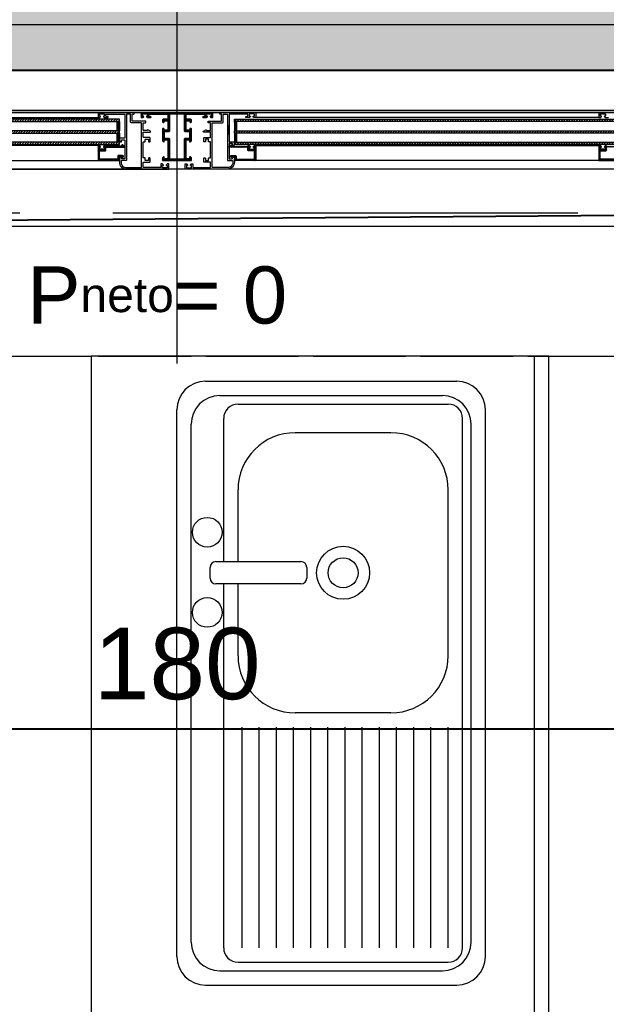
# Model space of a CAD drawing. Header units: centimetres. Extents: x 86156 to 91557, y -55119 to -48172.
# Drawn here: x 90076.2 to 90178.7, y -52220.7 to -52048.5 of the extents above; entities that cross this region are included whole.
import ezdxf

# ---------------------------------------------------------------- set-up
doc = ezdxf.new("R2010")
doc.units = ezdxf.units.CM
doc.header["$LTSCALE"] = 50
doc.header["$MEASUREMENT"] = 0
for name, pattern in [('AXES', [2, 1.25, -0.25, 0.25, -0.25]), ('CACHE', [0.375, 0.25, -0.125]), ('CACHE2', [4.7625, 3.175, -1.5875])]:
    doc.linetypes.add(name, pattern=pattern)
doc.layers.get('0').update_dxf_attribs({"color": 8})
for name, color, linetype in [('AXES', 10, 'AXES'), ('BORD', 5, 'Continuous'), ('COTE 50ème', 1, 'Continuous')]:
    doc.layers.add(name, color=color, linetype=linetype)
for name, color, linetype, lineweight in [('BETON CACHE', 4, 'CACHE', 5), ('BETON HACHURE', 253, 'Continuous', 13), ('ISOLATION', 252, 'Continuous', 0), ('MACONNERIE COUPE', 7, 'Continuous', 30), ('mobilimi', 8, 'Continuous', 9), ('WINDOWS', 21, 'Continuous', 5)]:
    doc.layers.add(name, color=color, linetype=linetype, lineweight=lineweight)
doc.layers.add('FMULT', color=150, linetype='Continuous', plot=False)
doc.styles.add('GENERATED_STYLE_1', font='arial.ttf')
doc.styles.add('RS_TXT_50', font='arial.ttf', dxfattribs={"height": 12.5})
doc.dimstyles.new('RS_50CM_LINEAIRE', dxfattribs={"dimscale": 5, "dimtxt": 12.5, "dimasz": 1.5, "dimexe": 1, "dimexo": 2.5, "dimgap": 1, "dimtad": 1, "dimdec": 1, "dimrnd": 0.5, "dimdsep": 46, "dimtxsty": 'RS_TXT_50', "dimblk1": 'ARCHTICK', "dimblk2": 'ARCHTICK', "dimsah": 1, "dimcen": 2.5, "dimdle": 1, "dimclrt": 4, "dimadec": 0, "dimazin": 2, "dimtfac": 1, "dimtdec": 1, "dimtix": 1, "dimtmove": 2, "dimatfit": 3, "dimfxl": 1, "dimtolj": 1, "dimtzin": 0, "dimarcsym": 0})
pattern_1 = [(135, (-46708.70849, -43852.52553), (-0.08838834765, -0.08838834765), [])]
pattern_2 = [(135, (-46708.9128, -43852.52553), (-0.2209708691, -0.2209708691), [])]

# ---------------------------------------------------------------- blocks, each defined once
blk = doc.blocks.new('A$Ccef6f35f')
at = {"layer": 'AXES', "lineweight": 5, "ltscale": 1.3}
blk.add_line((3195, -1220), (-1985, -1220), dxfattribs=at)
blk = doc.blocks.new('DRITARE POS 2')
at = {"layer": 'WINDOWS', "transparency": 33554559}
h = blk.add_hatch(dxfattribs=at)
h.set_pattern_fill('ANSI31', color=256, angle=450)
h.set_pattern_definition([(135, (-46708.71279, -43842.46996), (-0.08838834765, -0.08838834765), [])])
h.paths.add_polyline_path([(-1.74, -12.58), (-1.74, -12.64), (-2.09, -12.64, -0.414214), (-2.15, -12.58), (-2.15, -12.21, -0.247394), (-2.13, -12.16, 1.657435), (-2.37, -12.03), (-2.37, -12.77, 0.414214), (-2.28, -12.86), (-1.81, -12.86, -0.414214), (-1.72, -12.95), (-1.72, -16, -0.414214), (-1.81, -16.09), (-3.16, -16.09, -0.414214), (-3.22, -16.03), (-3.22, -15.03, 0.414214), (-3.31, -14.93), (-3.76, -14.93, -0.414214), (-3.82, -14.88), (-3.82, -11.74, 0.737396), (-3.99, -11.69), (-4.23, -12.04, 0.603122), (-4.15, -12.19), (-4.08, -12.19, -0.414214), (-4.02, -12.25), (-4.02, -14.93), (-4.06, -14.93, 0.414214), (-4.12, -14.99), (-4.12, -15.19, 0.250765), (-4.09, -15.24), (-3.92, -15.37, 0.599022), (-3.84, -15.33), (-3.84, -15.25, -0.414214), (-3.78, -15.19), (-3.52, -15.19, -0.414214), (-3.46, -15.25), (-3.46, -16, -0.414214), (-3.52, -16.05), (-3.78, -16.05, -0.414214), (-3.84, -16), (-3.84, -15.92, 0.599022), (-3.92, -15.88), (-4.09, -16.01, 0.250765), (-4.12, -16.05), (-4.12, -16.26, 0.414214), (-4.06, -16.31), (-1.55, -16.31, 0.414214), (-1.5, -16.26), (-1.5, -12.64), (-1.5, -12.58)])
at = {"layer": 'WINDOWS'}
h = blk.add_hatch(dxfattribs=at)
h.set_pattern_fill('ANSI31', color=140, scale=2.5, angle=450)
h.set_pattern_definition(pattern_2)
h.paths.add_polyline_path([(-8.71, -80.01), (-8.71, -12.58), (-8.31, -12.58), (-8.31, -80.01)])
h.paths.add_polyline_path([(-6.71, -80.01), (-6.71, -12.58), (-6.31, -12.58), (-6.31, -80.01)])
h.paths.add_polyline_path([(-4.71, -80.02), (-4.71, -12.58), (-4.31, -12.58), (-4.31, -80.02)])
at = {"layer": 'WINDOWS', "transparency": 33554559}
h = blk.add_hatch(dxfattribs=at)
h.set_pattern_fill('ANSI31', color=140, angle=450)
h.set_pattern_definition([(135, (-46708.90849, -43835.52553), (-0.08838834765, -0.08838834765), [])])
h.paths.add_polyline_path([(-6.71, -12.58), (-8.31, -12.58), (-8.31, -12.98), (-6.71, -12.98)])
h.paths.add_polyline_path([(-4.71, -12.58), (-6.31, -12.58), (-6.31, -12.98), (-4.71, -12.98)])
h.paths.add_polyline_path([(-6.71, -79.61), (-8.31, -79.61), (-8.31, -80.01), (-6.71, -80.01)])
h.paths.add_polyline_path([(-4.71, -79.61), (-6.31, -79.61), (-6.31, -80.01), (-4.71, -80.01)])
h = blk.add_hatch(dxfattribs=at)
h.set_pattern_fill('ANSI31', color=256, angle=450)
h.set_pattern_definition(pattern_1)
h.paths.add_polyline_path([(-1.49, -76.33, 0.414214), (-1.55, -76.27), (-4.06, -76.27, 0.414214), (-4.11, -76.33), (-4.11, -76.54, 0.250765), (-4.09, -76.58), (-3.92, -76.71, 0.599022), (-3.83, -76.67), (-3.83, -76.59, -0.414214), (-3.78, -76.54), (-3.51, -76.54, -0.414214), (-3.46, -76.59), (-3.46, -77.34, -0.414214), (-3.51, -77.39), (-3.78, -77.39, -0.414214), (-3.83, -77.34), (-3.83, -77.26, 0.599022), (-3.92, -77.22), (-4.09, -77.35, 0.250765), (-4.11, -77.39), (-4.11, -77.6, 0.414214), (-4.06, -77.66), (-4.02, -77.66), (-4.02, -80.34, -0.414214), (-4.07, -80.4), (-4.15, -80.4, 0.603122), (-4.23, -80.55), (-3.98, -80.9, 0.737396), (-3.81, -80.85), (-3.81, -77.71, -0.414214), (-3.76, -77.66), (-3.31, -77.66, 0.414214), (-3.22, -77.56), (-3.22, -76.55, -0.414214), (-3.16, -76.5), (-1.81, -76.5, -0.414214), (-1.72, -76.59), (-1.72, -79.63, -0.414214), (-1.81, -79.73), (-2.28, -79.73, 0.414214), (-2.37, -79.82), (-2.37, -80.56, 1.657435), (-2.12, -80.43, -0.247394), (-2.15, -80.38), (-2.15, -80.01, -0.414214), (-2.09, -79.95), (-1.74, -79.95), (-1.74, -80.01), (-1.49, -80.01), (-1.49, -79.95)])
at = {"layer": 'WINDOWS'}
h = blk.add_hatch(dxfattribs=at)
h.set_pattern_fill('ANSI31', color=256, angle=450)
h.set_pattern_definition(pattern_1)
h.paths.add_polyline_path([(-9.61, -85.22, -0.414214), (-9.56, -85.16), (-9.26, -85.16, -0.414214), (-9.2, -85.22), (-9.2, -85.44, 1), (-9, -85.44), (-9, -84.9, 0.250765), (-9.02, -84.86), (-9.19, -84.74, 0.599022), (-9.28, -84.79), (-9.28, -84.87, -0.414214), (-9.33, -84.92), (-9.59, -84.92, -0.414214), (-9.65, -84.87), (-9.65, -84.08, -0.414214), (-9.59, -84.03), (-9.33, -84.03, -0.414214), (-9.28, -84.08), (-9.28, -84.19, 0.599022), (-9.19, -84.24), (-9.02, -84.13, 0.250765), (-9, -84.08), (-9, -83.84, 0.414214), (-9.05, -83.78), (-9.84, -83.78, 0.414214), (-9.89, -83.84), (-9.89, -90.06), (-9.89, -96.27, 0.414214), (-9.84, -96.33), (-9.05, -96.33, 0.414214), (-9, -96.27), (-9, -96.03, 0.250765), (-9.02, -95.98), (-9.19, -95.87, 0.599022), (-9.28, -95.92), (-9.28, -96.03, -0.414214), (-9.33, -96.08), (-9.59, -96.08, -0.414214), (-9.65, -96.03), (-9.65, -95.24, -0.414214), (-9.59, -95.19), (-9.33, -95.19, -0.414214), (-9.28, -95.24), (-9.28, -95.32, 0.599022), (-9.19, -95.37), (-9.02, -95.25, 0.250765), (-9, -95.21), (-9, -94.68, 1), (-9.2, -94.68), (-9.2, -94.89, -0.414214), (-9.26, -94.95), (-9.56, -94.95, -0.414214), (-9.61, -94.89), (-9.61, -91.72, -0.414214), (-9.56, -91.66), (-8.83, -91.66, -0.414214), (-8.74, -91.75), (-8.74, -92.41, 0.414214), (-8.55, -92.59), (-8.29, -92.59, 0.198912), (-8.25, -92.58), (-8.19, -92.52, 0.198912), (-8.18, -92.48), (-8.18, -92.37, 0.414214), (-8.23, -92.31), (-8.4, -92.31, -0.414214), (-8.46, -92.26), (-8.46, -91.75, -0.414214), (-8.36, -91.66), (-6.91, -91.66, -0.414214), (-6.81, -91.75), (-6.81, -92.26, -0.414214), (-6.87, -92.31), (-7.04, -92.31, 0.414214), (-7.09, -92.37), (-7.09, -92.48, 0.198912), (-7.08, -92.52), (-7.02, -92.58, 0.198912), (-6.98, -92.59), (-4.97, -92.59, 0.198912), (-4.93, -92.58), (-4.78, -92.42, 0.198912), (-4.76, -92.38), (-4.76, -92.31, 0.414214), (-4.82, -92.26), (-5, -92.26, -0.340481), (-5.13, -92.16), (-5.13, -91.75, -0.414214), (-5.04, -91.66), (-1.87, -91.66, -0.414214), (-1.77, -91.75), (-1.77, -92.16, -0.414214), (-1.87, -92.26), (-2.09, -92.26, 0.414214), (-2.15, -92.31), (-2.15, -92.38, 0.198912), (-2.13, -92.42), (-1.98, -92.58, 0.198912), (-1.94, -92.59), (-1.55, -92.59, 0.414214), (-1.49, -92.54), (-1.49, -90.06), (-1.49, -87.57, 0.414214), (-1.55, -87.52), (-1.94, -87.52, 0.198912), (-1.98, -87.53), (-2.13, -87.69, 0.198912), (-2.15, -87.73), (-2.15, -87.8, 0.414214), (-2.09, -87.85), (-1.87, -87.85, -0.414214), (-1.77, -87.95), (-1.77, -88.36, -0.414214), (-1.87, -88.45), (-5.04, -88.45, -0.414214), (-5.13, -88.36), (-5.13, -87.95, -0.340481), (-5, -87.85), (-4.82, -87.85, 0.414214), (-4.76, -87.8), (-4.76, -87.73, 0.198912), (-4.78, -87.69), (-4.93, -87.53, 0.198912), (-4.97, -87.52), (-6.98, -87.52, 0.198912), (-7.02, -87.53), (-7.08, -87.59, 0.198912), (-7.09, -87.63), (-7.09, -87.74, 0.414214), (-7.04, -87.8), (-6.87, -87.8, -0.414214), (-6.81, -87.85), (-6.81, -88.36, -0.414214), (-6.91, -88.45), (-8.36, -88.45, -0.414214), (-8.46, -88.36), (-8.46, -87.85, -0.414214), (-8.4, -87.8), (-8.23, -87.8, 0.414214), (-8.18, -87.74), (-8.18, -87.63, 0.198912), (-8.19, -87.59), (-8.25, -87.53, 0.198912), (-8.29, -87.52), (-8.55, -87.52, 0.414214), (-8.74, -87.7), (-8.74, -88.36, -0.414214), (-8.83, -88.45), (-9.56, -88.45, -0.414214), (-9.61, -88.39)])
h.paths.add_polyline_path([(-9.56, -88.73), (-6.63, -88.73), (-6.53, -88.64), (-6.53, -87.89), (-6.44, -87.8), (-5.51, -87.8), (-5.41, -87.89), (-5.41, -88.64), (-5.32, -88.73), (-1.83, -88.73), (-1.77, -88.79), (-1.77, -90.06), (-1.77, -91.32), (-1.83, -91.38), (-5.32, -91.38), (-5.41, -91.47), (-5.41, -92.22), (-5.51, -92.31), (-6.44, -92.31), (-6.53, -92.22), (-6.53, -91.47), (-6.63, -91.38), (-9.56, -91.38), (-9.61, -91.32), (-9.61, -90.06), (-9.61, -88.79)], flags=16)
at = {"layer": 'WINDOWS', "transparency": 33554559}
h = blk.add_hatch(dxfattribs=at)
h.set_pattern_fill('ANSI31', color=256, angle=450)
h.set_pattern_definition(pattern_1)
h.paths.add_polyline_path([(-1.49, -100.16), (-1.49, -100.1), (-1.74, -100.1), (-1.74, -100.16), (-2.09, -100.16, -0.414214), (-2.15, -100.1), (-2.15, -99.73, -0.247394), (-2.12, -99.68, 1.657435), (-2.37, -99.55), (-2.37, -100.29, 0.414214), (-2.28, -100.38), (-1.81, -100.38, -0.414214), (-1.72, -100.48), (-1.72, -103.52, -0.414214), (-1.81, -103.61), (-3.16, -103.61, -0.414214), (-3.22, -103.56), (-3.22, -102.55, 0.414214), (-3.31, -102.46), (-3.76, -102.46, -0.414214), (-3.81, -102.4), (-3.81, -99.26, 0.737396), (-3.98, -99.21), (-4.23, -99.57, 0.603122), (-4.15, -99.71), (-4.07, -99.71, -0.414214), (-4.02, -99.77), (-4.02, -102.46), (-4.06, -102.46, 0.414214), (-4.11, -102.51), (-4.11, -102.72, 0.250765), (-4.09, -102.76), (-3.92, -102.89, 0.599022), (-3.83, -102.85), (-3.83, -102.77, -0.414214), (-3.78, -102.72), (-3.51, -102.72, -0.414214), (-3.46, -102.77), (-3.46, -103.52, -0.414214), (-3.51, -103.58), (-3.78, -103.58, -0.414214), (-3.83, -103.52), (-3.83, -103.44, 0.599022), (-3.92, -103.4), (-4.09, -103.53, 0.250765), (-4.11, -103.58), (-4.11, -103.78, 0.414214), (-4.06, -103.84), (-1.55, -103.84, 0.414214), (-1.49, -103.78)])
at = {"layer": 'WINDOWS'}
h = blk.add_hatch(dxfattribs=at)
h.set_pattern_fill('ANSI31', color=140, scale=2.5, angle=450)
h.set_pattern_definition(pattern_2)
h.paths.add_polyline_path([(-8.71, -100.09), (-8.71, -167.42), (-8.31, -167.42), (-8.31, -100.09)])
h.paths.add_polyline_path([(-6.71, -100.09), (-6.71, -167.42), (-6.31, -167.42), (-6.31, -100.09)])
h.paths.add_polyline_path([(-4.71, -100.09), (-4.71, -167.42), (-4.31, -167.42), (-4.31, -100.09)])
at = {"layer": 'WINDOWS', "transparency": 33554559}
h = blk.add_hatch(dxfattribs=at)
h.set_pattern_fill('ANSI31', color=140, angle=450)
h.set_pattern_definition([(135, (-46708.90849, -43869.52553), (-0.08838834765, -0.08838834765), [])])
h.paths.add_polyline_path([(-6.71, -167.42), (-8.31, -167.42), (-8.31, -167.02), (-6.71, -167.02)])
h.paths.add_polyline_path([(-4.71, -167.42), (-6.31, -167.42), (-6.31, -167.02), (-4.71, -167.02)])
h.paths.add_polyline_path([(-6.71, -100.49), (-8.31, -100.49), (-8.31, -100.09), (-6.71, -100.09)])
h.paths.add_polyline_path([(-4.71, -100.49), (-6.31, -100.49), (-6.31, -100.09), (-4.71, -100.09)])
at = {"layer": 'WINDOWS'}
for p, q in [((-0.01, -11.48), (0, -81.19)), ((-9.89, -16.28), (-9.89, -76.34)), ((-9, -16.26), (-9, -76.34)), ((-4.11, -76.33), (-4.12, -16.26)), ((-1.5, -16.26), (-1.49, -76.33)), ((-5.98, -80.95), (-7.66, -80.95)), ((-0.01, -168.52), (0, -98.92)), ((-9.89, -163.72), (-9.89, -103.78)), ((-9, -163.74), (-9, -103.78)), ((-4.11, -103.78), (-4.12, -163.74)), ((-1.5, -163.74), (-1.49, -103.78))]:
    blk.add_line(p, q, dxfattribs=at)
at = {"layer": 'WINDOWS', "color": 165}
blk.add_line((-61.99, -90.06), (34.01, -90.06), dxfattribs=at)
for points in [[(-9.9, 0), (-9.9, -180), (-33.9, -180), (-33.9, 0)], [(-10.3, -179.6), (-10.3, -0.4), (-9.9, 0), (-9.9, -180)], [(0, 0), (0, -180), (10, -180), (10, 0)]]:
    blk.add_lwpolyline(points, close=True, dxfattribs=at)
at = {"layer": 'WINDOWS'}
for points in [[(-9.9, -180), (-9.9, 0), (0, 0), (0, -180)], [(-1.77, -90.06), (-1.77, -88.79), (-1.83, -88.73), (-5.32, -88.73), (-5.41, -88.64), (-5.41, -87.89), (-5.51, -87.8), (-6.44, -87.8), (-6.53, -87.89), (-6.53, -88.64), (-6.63, -88.73), (-9.56, -88.73), (-9.61, -88.79), (-9.61, -90.06), (-9.61, -91.32), (-9.56, -91.38), (-6.63, -91.38), (-6.53, -91.47), (-6.53, -92.22), (-6.44, -92.31), (-5.51, -92.31), (-5.41, -92.22), (-5.41, -91.47), (-5.32, -91.38), (-1.83, -91.38), (-1.77, -91.32)]]:
    blk.add_lwpolyline(points, close=True, dxfattribs=at)
for points in [[(-9.9, -10.08), (-9.9, -16.26, 0.414214), (-9.84, -16.31), (-9.06, -16.31, 0.414214), (-9, -16.26), (-9, -16.05, 0.250765), (-9.03, -16.01), (-9.19, -15.88, 0.599022), (-9.28, -15.92), (-9.28, -16.02, -0.414214), (-9.34, -16.07), (-9.6, -16.07, -0.414214), (-9.65, -16.02), (-9.65, -15.23, -0.414214), (-9.6, -15.18), (-9.34, -15.18, -0.414214), (-9.28, -15.23), (-9.28, -15.33, 0.599022), (-9.19, -15.37), (-9.03, -15.24, 0.250765), (-9, -15.19), (-9, -14.62, 0.414214)], [(-1.72, -12.95), (-1.72, -16, -0.414214), (-1.81, -16.09), (-3.16, -16.09, -0.414214), (-3.22, -16.03), (-3.22, -15.03, 0.414214)], [(-4.12, -14.99), (-4.12, -15.19, 0.250765), (-4.09, -15.24), (-3.92, -15.37, 0.599022), (-3.84, -15.33), (-3.84, -15.25, -0.414214), (-3.78, -15.19), (-3.52, -15.19, -0.414214), (-3.46, -15.25), (-3.46, -16, -0.414214), (-3.52, -16.05), (-3.78, -16.05, -0.414214), (-3.84, -16), (-3.84, -15.92, 0.599022), (-3.92, -15.88), (-4.09, -16.01, 0.250765), (-4.12, -16.05), (-4.12, -16.26, 0.414214), (-4.06, -16.31), (-1.55, -16.31, 0.414214), (-1.5, -16.26), (-1.5, -12.64)]]:
    blk.add_lwpolyline(points, format="xyb", dxfattribs=at)
at = {"layer": 'WINDOWS', "color": 140}
for points in [[(-8.71, -80.01), (-8.71, -12.58), (-8.31, -12.58), (-8.31, -80.01)], [(-6.71, -80.01), (-6.71, -12.58), (-6.31, -12.58), (-6.31, -80.01)], [(-4.71, -80.02), (-4.71, -12.58), (-4.31, -12.58), (-4.31, -80.02)], [(-6.71, -79.61), (-8.31, -79.61), (-8.31, -80.01), (-6.71, -80.01)], [(-4.71, -79.61), (-6.31, -79.61), (-6.31, -80.01), (-4.71, -80.01)], [(-8.71, -100.09), (-8.71, -167.42), (-8.31, -167.42), (-8.31, -100.09)], [(-6.71, -100.49), (-8.31, -100.49), (-8.31, -100.09), (-6.71, -100.09)], [(-6.71, -100.09), (-6.71, -167.42), (-6.31, -167.42), (-6.31, -100.09)], [(-4.71, -100.49), (-6.31, -100.49), (-6.31, -100.09), (-4.71, -100.09)], [(-4.71, -100.09), (-4.71, -167.42), (-4.31, -167.42), (-4.31, -100.09)]]:
    blk.add_lwpolyline(points, close=True, dxfattribs=at)
at = {"layer": 'WINDOWS'}
for points in [[(0, -88.58, -0.414214), (-0.06, -88.64), (-0.84, -88.64, -0.414214), (-0.9, -88.58), (-0.9, -88.38, -0.250765), (-0.87, -88.33), (-0.7, -88.2, -0.599022), (-0.62, -88.24), (-0.62, -88.34, 0.414214), (-0.56, -88.39), (-0.3, -88.39, 0.414214), (-0.24, -88.34), (-0.24, -87.55, 0.414214), (-0.3, -87.5), (-0.56, -87.5, 0.414214), (-0.62, -87.55), (-0.62, -87.65, -0.599022), (-0.7, -87.69), (-0.87, -87.56, -0.250765), (-0.9, -87.52), (-0.9, -87.31, -0.414214), (-0.84, -87.26), (-0.34, -87.26, 0.414214), (-0.28, -87.2), (-0.28, -84.25, 0.414214), (-0.37, -84.16), (-1.12, -84.16, 0.414214), (-1.21, -84.25), (-1.21, -85.28, -0.414214), (-1.31, -85.37), (-1.87, -85.37, -0.414214), (-1.96, -85.28), (-1.96, -85.15, -0.414214), (-1.9, -85.09), (-1.55, -85.09, 0.414214), (-1.49, -85.03), (-1.49, -84.59, 0.414214), (-1.55, -84.53), (-1.9, -84.53, -0.414214), (-1.96, -84.47), (-1.96, -84.21, 0.414214), (-2.02, -84.16), (-4.7, -84.16, 0.414214), (-4.76, -84.21), (-4.76, -84.47, -0.414214), (-4.82, -84.53), (-5.17, -84.53, 0.414214), (-5.23, -84.59), (-5.23, -85.03, 0.414214), (-5.17, -85.09), (-4.82, -85.09, -0.414214), (-4.76, -85.15), (-4.76, -85.28, -0.414214), (-4.85, -85.37), (-5.41, -85.37, -0.414214), (-5.51, -85.28), (-5.51, -84.25, 0.414214), (-5.6, -84.16), (-6.38, -84.16, 0.414214), (-6.48, -84.25), (-6.48, -85.37, -0.809546), (-6.66, -85.41), (-6.85, -84.98, -0.543142), (-6.79, -84.9, 0.414214), (-6.74, -84.85), (-6.74, -84.25, 0.414214), (-6.83, -84.16), (-8.06, -84.16, 0.414214), (-8.12, -84.21), (-8.12, -84.57, -0.414214), (-8.18, -84.62), (-8.34, -84.62, -0.414214), (-8.4, -84.57), (-8.4, -82.35, 0.414214), (-8.49, -82.25), (-9.56, -82.25, 0.414214), (-9.61, -82.31), (-9.61, -82.51, -0.414214), (-9.67, -82.57), (-9.84, -82.57, -0.414214), (-9.89, -82.51), (-9.89, -76.34, -0.414214), (-9.84, -76.28), (-9.05, -76.28, -0.414214), (-9, -76.34), (-9, -76.54, -0.250765), (-9.02, -76.59), (-9.19, -76.72, -0.599022), (-9.28, -76.67), (-9.28, -76.58, 0.414214), (-9.33, -76.52), (-9.59, -76.52, 0.414214), (-9.65, -76.58), (-9.65, -77.36, 0.414214), (-9.59, -77.42), (-9.33, -77.42, 0.414214), (-9.28, -77.36), (-9.28, -77.27, -0.599022), (-9.19, -77.22), (-9.02, -77.35, -0.250765), (-9, -77.4), (-9, -77.98, -0.414214), (-9.05, -78.03), (-9.15, -78.03, -0.414214), (-9.2, -77.98), (-9.2, -77.72, 0.414214), (-9.26, -77.66), (-9.56, -77.66, 0.414214), (-9.61, -77.72), (-9.61, -80.89, 0.414214), (-9.56, -80.95), (-4.82, -80.95, 0.414214), (-4.76, -80.89), (-4.76, -80.07, -0.414214), (-4.71, -80.01), (-4.32, -80.01, -0.198912), (-4.28, -80.03), (-4.13, -80.18, -0.198912), (-4.11, -80.22), (-4.11, -80.29, -0.414214), (-4.17, -80.35), (-4.39, -80.35, 0.414214), (-4.48, -80.44), (-4.48, -80.85, 0.414214), (-4.39, -80.95), (-1.87, -80.95, 0.414214), (-1.77, -80.85), (-1.77, -80.44, 0.414214), (-1.87, -80.35), (-2.09, -80.35, -0.414214), (-2.15, -80.29), (-2.15, -80.22, -0.198912), (-2.13, -80.18), (-1.98, -80.03, -0.198912), (-1.94, -80.01), (-1.21, -80.01, -0.414214), (0, -81.23)], [(-1.74, -79.95), (-2.09, -79.95, 0.414214), (-2.15, -80.01), (-2.15, -80.38, 0.247394), (-2.12, -80.43, -1.657435), (-2.37, -80.56), (-2.37, -79.82, -0.414214), (-2.28, -79.73), (-1.81, -79.73, 0.414214), (-1.72, -79.63), (-1.72, -76.59, 0.414214), (-1.81, -76.5), (-3.16, -76.5, 0.414214), (-3.22, -76.55), (-3.22, -77.56, -0.414214), (-3.31, -77.66), (-3.76, -77.66, 0.414214), (-3.81, -77.71), (-3.81, -80.85, -0.737396), (-3.98, -80.9), (-4.23, -80.55, -0.603122), (-4.15, -80.4), (-4.07, -80.4, 0.414214), (-4.02, -80.34), (-4.02, -77.66), (-4.06, -77.66, -0.414214), (-4.11, -77.6), (-4.11, -77.39, -0.250765), (-4.09, -77.35), (-3.92, -77.22, -0.599022), (-3.83, -77.26), (-3.83, -77.34, 0.414214), (-3.78, -77.39), (-3.51, -77.39, 0.414214), (-3.46, -77.34), (-3.46, -76.59, 0.414214), (-3.51, -76.54), (-3.78, -76.54, 0.414214), (-3.83, -76.59), (-3.83, -76.67, -0.599022), (-3.92, -76.71), (-4.09, -76.58, -0.250765), (-4.11, -76.54), (-4.11, -76.33, -0.414214), (-4.06, -76.27), (-1.55, -76.27, -0.414214), (-1.49, -76.33), (-1.49, -79.95), (-1.49, -80.01), (-1.74, -80.01)], [(-1.49, -80.39, -0.414214), (-1.4, -80.29), (-1.18, -80.29), (-1.18, -80.29, -0.414214), (-0.28, -81.23), (-0.28, -83.82, -0.414214), (-0.34, -83.88), (-8.06, -83.88, -0.414214), (-8.12, -83.82), (-8.12, -82.07, 0.414214), (-8.21, -81.97), (-9.52, -81.97, -0.414214), (-9.61, -81.88), (-9.61, -81.32, -0.414214), (-9.52, -81.23), (-1.59, -81.23, 0.414214), (-1.49, -81.13)], [(-1.49, -90.06), (-1.49, -87.57, 0.414214), (-1.55, -87.52), (-1.94, -87.52, 0.198912), (-1.98, -87.53), (-2.13, -87.69, 0.198912), (-2.15, -87.73), (-2.15, -87.8, 0.414214), (-2.09, -87.85), (-1.87, -87.85, -0.414214), (-1.77, -87.95), (-1.77, -88.36, -0.414214), (-1.87, -88.45), (-5.04, -88.45, -0.414214), (-5.13, -88.36), (-5.13, -87.95, -0.340481), (-5, -87.85), (-4.82, -87.85, 0.414214), (-4.76, -87.8), (-4.76, -87.73, 0.198912), (-4.78, -87.69), (-4.93, -87.53, 0.198912), (-4.97, -87.52), (-6.98, -87.52, 0.198912), (-7.02, -87.53), (-7.08, -87.59, 0.198912), (-7.09, -87.63), (-7.09, -87.74, 0.414214), (-7.04, -87.8), (-6.87, -87.8, -0.414214), (-6.81, -87.85), (-6.81, -88.36, -0.414214), (-6.91, -88.45), (-8.36, -88.45, -0.414214), (-8.46, -88.36), (-8.46, -87.85, -0.414214), (-8.4, -87.8), (-8.23, -87.8, 0.414214), (-8.18, -87.74), (-8.18, -87.63, 0.198912), (-8.19, -87.59), (-8.25, -87.53, 0.198912), (-8.29, -87.52), (-8.55, -87.52, 0.414214), (-8.74, -87.7), (-8.74, -88.36, -0.414214), (-8.83, -88.45), (-9.56, -88.45, -0.414214), (-9.61, -88.39), (-9.61, -85.22, -0.414214), (-9.56, -85.16), (-9.26, -85.16, -0.414214), (-9.2, -85.22), (-9.2, -85.44, 1), (-9, -85.44), (-9, -84.9, 0.250765), (-9.02, -84.86), (-9.19, -84.74, 0.599022), (-9.28, -84.79), (-9.28, -84.87, -0.414214), (-9.33, -84.92), (-9.59, -84.92, -0.414214), (-9.65, -84.87), (-9.65, -84.08, -0.414214), (-9.59, -84.03), (-9.33, -84.03, -0.414214), (-9.28, -84.08), (-9.28, -84.19, 0.599022), (-9.19, -84.24), (-9.02, -84.13, 0.250765), (-9, -84.08), (-9, -83.84, 0.414214), (-9.05, -83.78), (-9.84, -83.78, 0.414214), (-9.89, -83.84), (-9.89, -90.06), (-9.89, -96.27, 0.414214), (-9.84, -96.33), (-9.05, -96.33, 0.414214), (-9, -96.27), (-9, -96.03, 0.250765), (-9.02, -95.98), (-9.19, -95.87, 0.599022), (-9.28, -95.92), (-9.28, -96.03, -0.414214), (-9.33, -96.08), (-9.59, -96.08, -0.414214), (-9.65, -96.03), (-9.65, -95.24, -0.414214), (-9.59, -95.19), (-9.33, -95.19, -0.414214), (-9.28, -95.24), (-9.28, -95.32, 0.599022), (-9.19, -95.37), (-9.02, -95.25, 0.250765), (-9, -95.21), (-9, -94.68, 1), (-9.2, -94.68), (-9.2, -94.89, -0.414214), (-9.26, -94.95), (-9.56, -94.95, -0.414214), (-9.61, -94.89), (-9.61, -91.72, -0.414214), (-9.56, -91.66), (-8.83, -91.66, -0.414214), (-8.74, -91.75), (-8.74, -92.41, 0.414214), (-8.55, -92.59), (-8.29, -92.59, 0.198912), (-8.25, -92.58), (-8.19, -92.52, 0.198912), (-8.18, -92.48), (-8.18, -92.37, 0.414214), (-8.23, -92.31), (-8.4, -92.31, -0.414214), (-8.46, -92.26), (-8.46, -91.75, -0.414214), (-8.36, -91.66), (-6.91, -91.66, -0.414214), (-6.81, -91.75), (-6.81, -92.26, -0.414214), (-6.87, -92.31), (-7.04, -92.31, 0.414214), (-7.09, -92.37), (-7.09, -92.48, 0.198912), (-7.08, -92.52), (-7.02, -92.58, 0.198912), (-6.98, -92.59), (-4.97, -92.59, 0.198912), (-4.93, -92.58), (-4.78, -92.42, 0.198912), (-4.76, -92.38), (-4.76, -92.31, 0.414214), (-4.82, -92.26), (-5, -92.26, -0.340481), (-5.13, -92.16), (-5.13, -91.75, -0.414214), (-5.04, -91.66), (-1.87, -91.66, -0.414214), (-1.77, -91.75), (-1.77, -92.16, -0.414214), (-1.87, -92.26), (-2.09, -92.26, 0.414214), (-2.15, -92.31), (-2.15, -92.38, 0.198912), (-2.13, -92.42), (-1.98, -92.58, 0.198912), (-1.94, -92.59), (-1.55, -92.59, 0.414214), (-1.49, -92.54)], [(0, -91.53, 0.414214), (-0.06, -91.47), (-0.84, -91.47, 0.414214), (-0.9, -91.53), (-0.9, -91.74, 0.250765), (-0.87, -91.78), (-0.7, -91.91, 0.599022), (-0.62, -91.87), (-0.62, -91.77, -0.414214), (-0.56, -91.72), (-0.3, -91.72, -0.414214), (-0.24, -91.77), (-0.24, -92.56, -0.414214), (-0.3, -92.61), (-0.56, -92.61, -0.414214), (-0.62, -92.56), (-0.62, -92.46, 0.599022), (-0.7, -92.42), (-0.87, -92.55, 0.250765), (-0.9, -92.59), (-0.9, -92.8, 0.414214), (-0.84, -92.86), (-0.34, -92.86, -0.414214), (-0.28, -92.91), (-0.28, -95.86, -0.414214), (-0.37, -95.95), (-1.12, -95.95, -0.414214), (-1.21, -95.86), (-1.21, -94.83, 0.414214), (-1.31, -94.74), (-1.87, -94.74, 0.414214), (-1.96, -94.83), (-1.96, -94.96, 0.414214), (-1.9, -95.02), (-1.55, -95.02, -0.414214), (-1.49, -95.08), (-1.49, -95.52, -0.414214), (-1.55, -95.58), (-1.9, -95.58, 0.414214), (-1.96, -95.64), (-1.96, -95.9, -0.414214), (-2.02, -95.95), (-4.7, -95.95, -0.414214), (-4.76, -95.9), (-4.76, -95.64, 0.414214), (-4.82, -95.58), (-5.17, -95.58, -0.414214), (-5.23, -95.52), (-5.23, -95.08, -0.414214), (-5.17, -95.02), (-4.82, -95.02, 0.414214), (-4.76, -94.96), (-4.76, -94.83, 0.414214), (-4.85, -94.74), (-5.41, -94.74, 0.414214), (-5.51, -94.83), (-5.51, -95.86, -0.414214), (-5.6, -95.95), (-6.38, -95.95, -0.414214), (-6.48, -95.86), (-6.48, -94.74, 0.809546), (-6.66, -94.7), (-6.85, -95.13, 0.543142), (-6.79, -95.21, -0.414214), (-6.74, -95.26), (-6.74, -95.86, -0.414214), (-6.83, -95.95), (-8.06, -95.95, -0.414214), (-8.12, -95.9), (-8.12, -95.54, 0.414214), (-8.18, -95.49), (-8.34, -95.49, 0.414214), (-8.4, -95.54), (-8.4, -97.76, -0.414214), (-8.49, -97.86), (-9.56, -97.86, -0.414214), (-9.61, -97.8), (-9.61, -97.6, 0.414214), (-9.67, -97.54), (-9.84, -97.54, 0.414214), (-9.89, -97.6), (-9.89, -103.78, 0.414214), (-9.84, -103.83), (-9.05, -103.83, 0.414214), (-9, -103.78), (-9, -103.57, 0.250765), (-9.02, -103.52), (-9.19, -103.39, 0.599022), (-9.28, -103.44), (-9.28, -103.53, -0.414214), (-9.33, -103.59), (-9.59, -103.59, -0.414214), (-9.65, -103.53), (-9.65, -102.75, -0.414214), (-9.59, -102.69), (-9.33, -102.69, -0.414214), (-9.28, -102.75), (-9.28, -102.84, 0.599022), (-9.19, -102.89), (-9.02, -102.76, 0.250765), (-9, -102.71), (-9, -102.13, 0.414214), (-9.05, -102.08), (-9.15, -102.08, 0.414214), (-9.2, -102.13), (-9.2, -102.39, -0.414214), (-9.26, -102.45), (-9.56, -102.45, -0.414214), (-9.61, -102.39), (-9.61, -99.22, -0.414214), (-9.56, -99.16), (-5.47, -99.16, -0.414214), (-5.41, -99.22), (-5.41, -100.04, 0.414214), (-5.36, -100.1), (-4.97, -100.1, 0.198912), (-4.93, -100.08), (-4.78, -99.93, 0.198912), (-4.76, -99.89), (-4.76, -99.82, 0.414214), (-4.82, -99.76), (-5.04, -99.76, -0.414214), (-5.13, -99.67), (-5.13, -99.26, -0.414214), (-5.04, -99.16), (-1.87, -99.16, -0.414214), (-1.77, -99.26), (-1.77, -99.67, -0.414214), (-1.87, -99.76), (-2.09, -99.76, 0.414214), (-2.15, -99.82), (-2.15, -99.89, 0.198912), (-2.13, -99.93), (-1.98, -100.08, 0.198912), (-1.94, -100.1), (-1.21, -100.1, 0.414214), (0, -98.88)], [(-1.49, -99.72, 0.414214), (-1.4, -99.82), (-1.18, -99.82), (-1.18, -99.82, 0.414214), (-0.28, -98.88), (-0.28, -96.29, 0.414214), (-0.34, -96.23), (-8.06, -96.23, 0.414214), (-8.12, -96.29), (-8.12, -98.04, -0.414214), (-8.21, -98.14), (-9.52, -98.14, 0.414214), (-9.61, -98.23), (-9.61, -98.79, 0.414214), (-9.52, -98.88), (-1.59, -98.88, -0.414214), (-1.49, -98.98)], [(-1.74, -100.16), (-2.09, -100.16, -0.414214), (-2.15, -100.1), (-2.15, -99.73, -0.247394), (-2.12, -99.68, 1.657435), (-2.37, -99.55), (-2.37, -100.29, 0.414214), (-2.28, -100.38), (-1.81, -100.38, -0.414214), (-1.72, -100.48), (-1.72, -103.52, -0.414214), (-1.81, -103.61), (-3.16, -103.61, -0.414214), (-3.22, -103.56), (-3.22, -102.55, 0.414214), (-3.31, -102.46), (-3.76, -102.46, -0.414214), (-3.81, -102.4), (-3.81, -99.26, 0.737396), (-3.98, -99.21), (-4.23, -99.57, 0.603122), (-4.15, -99.71), (-4.07, -99.71, -0.414214), (-4.02, -99.77), (-4.02, -102.46), (-4.06, -102.46, 0.414214), (-4.11, -102.51), (-4.11, -102.72, 0.250765), (-4.09, -102.76), (-3.92, -102.89, 0.599022), (-3.83, -102.85), (-3.83, -102.77, -0.414214), (-3.78, -102.72), (-3.51, -102.72, -0.414214), (-3.46, -102.77), (-3.46, -103.52, -0.414214), (-3.51, -103.58), (-3.78, -103.58, -0.414214), (-3.83, -103.52), (-3.83, -103.44, 0.599022), (-3.92, -103.4), (-4.09, -103.53, 0.250765), (-4.11, -103.58), (-4.11, -103.78, 0.414214), (-4.06, -103.84), (-1.55, -103.84, 0.414214), (-1.49, -103.78), (-1.49, -100.16), (-1.49, -100.1), (-1.74, -100.1)]]:
    blk.add_lwpolyline(points, format="xyb", close=True, dxfattribs=at)
at = {"layer": 'WINDOWS', "color": 165, "insert": (27.15, -116.22), "char_height": 10, "attachment_point": 7, "rotation": 90, "style": 'GENERATED_STYLE_1'}
blk.add_mtext('\\A1;\\pt0;P{\\H0.6x;neto}= 0', dxfattribs=at)
blk = doc.blocks.new('_ArchTick')
at = {"color": 0, "linetype": 'ByBlock', "const_width": 0.15}
blk.add_lwpolyline([(-0.5, -0.5), (0.5, 0.5)], dxfattribs=at)
blk = doc.blocks.new('*D1677')
at = {"layer": 'COTE 50ème', "color": 0, "lineweight": -2, "ltscale": 0.5, "transparency": 16777216}
for p, q in [((90193.76, -52094.86), (90193.76, -52177.59)), ((90013.76, -52097.16), (90013.76, -52177.59)), ((90198.76, -52172.59), (90008.76, -52172.59))]:
    blk.add_line(p, q, dxfattribs=at)
at = {"layer": 'Defpoints', "color": 0, "ltscale": 0.5, "transparency": 16777216}
for p in [(90193.76, -52082.36), (90013.76, -52084.66), (90013.76, -52172.59)]:
    blk.add_point(p, dxfattribs=at)
at = {"layer": 'COTE 50ème', "color": 0, "lineweight": -2, "ltscale": 0.5, "transparency": 16777216, "xscale": 7.5, "yscale": 7.5, "zscale": 7.5, "rotation": 180}
blk.add_blockref('_ArchTick', (90013.76, -52172.59), dxfattribs=at)
at = {"layer": 'COTE 50ème', "color": 0, "lineweight": -2, "ltscale": 0.5, "transparency": 16777216, "xscale": 7.5, "yscale": 7.5, "zscale": 7.5}
blk.add_blockref('_ArchTick', (90193.76, -52172.59), dxfattribs=at)
at = {"layer": 'COTE 50ème', "color": 4, "ltscale": 0.5, "transparency": 16777216, "insert": (90103.76, -52161.21), "char_height": 12.5, "attachment_point": 5, "style": 'RS_TXT_50'}
blk.add_mtext('\\A1;180', dxfattribs=at)

msp = doc.modelspace()

# ---------------------------------------------------------------- hatches: boundary and pattern name
at = {"layer": 'BETON HACHURE', "ltscale": 0.5, "transparency": 33554559}
h = msp.add_hatch(color=256, dxfattribs=at)
h.dxf.hatch_style = 1
h.paths.add_polyline_path([(89857.95, -49968.55), (89601.54, -49712.14), (89017.58, -49863.16), (88999.75, -49863.16), (88314.75, -49713.17), (88293.27, -49713.16), (87031.8, -49846.89), (86857.57, -50021.45), (86757.23, -51272.48), (86839.4, -52045.38), (86669.47, -52571.17), (86746.67, -53900.72), (86983.5, -54130.12), (88279.55, -54131.55), (88279.55, -54261.56), (89504.55, -54261.56), (89504.55, -54401.56), (90492.95, -54401.56), (90492.95, -51921.06), (89857.95, -51772.6)])
h.paths.add_polyline_path([(89837.95, -51788.46), (90472.95, -51936.92), (90472.95, -54381.56), (89524.55, -54381.56), (89524.55, -54241.56), (88299.55, -54241.56), (88299.55, -54111.57), (86991.6, -54110.13), (86766.18, -53891.78), (86689.65, -52573.76), (86859.73, -52047.49), (86777.31, -51272.22), (86876.91, -50030.38), (87040.95, -49866.03), (88294.32, -49733.16), (88312.58, -49733.17), (88997.58, -49883.16), (89020.13, -49883.16), (89595.48, -49734.36), (89837.95, -49976.84)], flags=16)
at = {"layer": 'ISOLATION', "transparency": 33554687}
h = msp.add_hatch(dxfattribs=at)
h.set_pattern_fill('INSUL', color=256, scale=10, angle=45)
h.set_pattern_definition([(45, (-1034.999, 6600.286), (-2.65165043, 2.65165043), []), (45, (-1035.8827, 6601.17), (-2.65165043, 2.65165043), [1.25, -1.25]), (45, (-1036.7666, 6602.0538), (-2.65165043, 2.65165043), [1.25, -1.25])])
h.paths.add_polyline_path([(90391.75, -52049.36), (90391.75, -52115.36), (90266.76, -52115.36), (90266.76, -52154.25), (90258.76, -52154.25), (90258.76, -52107.36), (90383.76, -52107.36), (90383.76, -52057.36), (89398.76, -52057.36), (89398.76, -52049.36)])
at = {"layer": 'mobilimi', "lineweight": 5, "ltscale": 2, "true_color": 0x58ba48, "transparency": 33554559}
h = msp.add_hatch(color=85, dxfattribs=at)
h.dxf.hatch_style = 1
h.paths.add_polyline_path([(90383.75, -52057.37), (90383.75, -52122.59), (90480.95, -52122.59), (90480.95, -51930.58), (89850.75, -51783.24), (89850.75, -52057.37)])
at = {"layer": 'WINDOWS'}
h = msp.add_hatch(color=140, dxfattribs=at)
h.dxf.hatch_style = 1
h.paths.add_polyline_path([(89018.83, -49872.96), (88998.69, -49872.96), (88313.69, -49722.97), (88293.78, -49722.96), (87036.29, -49856.27), (86867.05, -50025.82), (86767.07, -51272.35), (86849.36, -52046.42), (86679.36, -52572.44), (86756.23, -53896.34), (86987.47, -54120.32), (88289.35, -54121.76), (88289.35, -54251.76), (89514.35, -54251.76), (89514.35, -54391.76), (90483.15, -54391.76), (90483.15, -51928.83), (89848.15, -51780.37), (89848.15, -49972.61), (89598.57, -49723.03)])
h.paths.add_polyline_path([(89597.96, -49725.25), (89846.15, -49973.44), (89846.15, -51781.96), (90481.15, -51930.42), (90481.15, -54389.76), (89516.35, -54389.76), (89516.35, -54249.76), (88291.35, -54249.76), (88291.35, -54119.77), (86988.28, -54118.32), (86758.18, -53895.45), (86681.38, -52572.7), (86851.4, -52046.63), (86769.08, -51272.33), (86868.98, -50026.72), (87037.2, -49858.18), (88293.89, -49724.96), (88313.47, -49724.97), (88998.47, -49874.96), (89019.08, -49874.96)], flags=16)

# ---------------------------------------------------------------- linework, layer by layer
at = {"layer": 'BETON CACHE'}
msp.add_lwpolyline([(86849.95, -52107.37), (90483.75, -52107.37), (90483.75, -52057.37), (86849.95, -52057.37)], close=True, dxfattribs=at)
at = {"layer": 'BETON CACHE', "lineweight": 5, "ltscale": 0.5}
for points in [[(90383.76, -54122.36), (88183.76, -54122.36), (88183.76, -52057.36), (90383.76, -52057.36)], [(90333.76, -54072.36), (88233.76, -54072.36), (88233.76, -52107.36), (90333.76, -52107.36)]]:
    msp.add_lwpolyline(points, close=True, dxfattribs=at)
at = {"layer": 'BORD', "color": 2, "linetype": 'CACHE2', "lineweight": 5, "ltscale": 0.5}
msp.add_lwpolyline([(90383.76, -53782.37), (90383.76, -52462.37), (90483.76, -52462.37), (90483.76, -52122.37), (90383.76, -52122.37), (90383.76, -52057.37), (88183.76, -52057.37), (88183.76, -52088.99), (87758.76, -52088.99), (87758.76, -53342.47)], dxfattribs=at)
at = {"layer": 'FMULT', "ltscale": 0.5}
for points in [[(90383.75, -52057.37), (90383.75, -52122.59), (90480.95, -52122.59), (90480.95, -51930.58), (89850.75, -51783.24), (89850.75, -52057.37)], [(89773.76, -53112.36), (90233.81, -53112.36), (90233.81, -52797.37), (90358.76, -52797.37), (90358.76, -52502.36), (90233.76, -52502.36), (90233.76, -52082.36), (89943.76, -52084.66), (89943.76, -52312.36), (89773.76, -52312.36)]]:
    msp.add_lwpolyline(points, close=True, dxfattribs=at)
at = {"layer": 'ISOLATION', "lineweight": 5, "ltscale": 0.5}
msp.add_lwpolyline([(90391.75, -52049.36), (90391.75, -52115.36), (90266.76, -52115.36), (90266.76, -52154.25), (90258.76, -52154.25), (90258.76, -52107.36), (90383.76, -52107.36), (90383.76, -52057.36), (89398.76, -52057.36), (89398.76, -52049.36)], close=True, dxfattribs=at)
at = {"layer": 'ISOLATION'}
for points in [[(90008.7, -52327.36), (90008.7, -52107.36), (90088.7, -52107.36), (90088.7, -52327.36)], [(90168.7, -52327.36), (90168.7, -52107.36), (90088.7, -52107.36), (90088.7, -52327.36)]]:
    msp.add_lwpolyline(points, close=True, dxfattribs=at)
at = {"layer": 'mobilimi'}
for p, q in [((90166.2, -52327.36), (90166.2, -52107.36)), ((90168.7, -52327.36), (90168.7, -52107.36)), ((90108.7, -52111.76), (90152.6, -52111.76)), ((90111.2, -52114.26), (90150.1, -52114.26)), ((90114.38, -52115.76), (90151.1, -52115.76)), ((90103.7, -52212.36), (90103.7, -52116.76)), ((90111.88, -52143.31), (90111.88, -52118.26)), ((90153.6, -52210.86), (90153.6, -52118.26)), ((90157.6, -52212.36), (90157.6, -52116.76)), ((90106.2, -52209.86), (90106.2, -52119.26)), ((90155.1, -52209.86), (90155.1, -52119.26)), ((90141.1, -52120.76), (90124.38, -52120.76)), ((90114.38, -52143.31), (90114.38, -52130.76)), ((90151.1, -52159.76), (90151.1, -52130.76)), ((90110.5, -52143.31), (90125.38, -52143.31)), ((90109.5, -52146.21), (90109.5, -52144.31)), ((90126.38, -52144.31), (90126.38, -52146.21)), ((90125.38, -52147.21), (90110.5, -52147.21)), ((90111.88, -52210.86), (90111.88, -52147.21)), ((90114.38, -52159.76), (90114.38, -52147.21)), ((90141.1, -52169.76), (90124.38, -52169.76)), ((90115.1, -52210.86), (90115.1, -52172.26)), ((90118.1, -52210.86), (90118.1, -52172.26)), ((90121.1, -52210.86), (90121.1, -52172.26)), ((90124.1, -52210.86), (90124.1, -52172.26)), ((90127.1, -52210.86), (90127.1, -52172.26)), ((90130.1, -52210.86), (90130.1, -52172.26)), ((90133.1, -52210.86), (90133.1, -52172.26)), ((90136.1, -52210.86), (90136.1, -52172.26)), ((90139.1, -52210.86), (90139.1, -52172.26)), ((90142.1, -52210.86), (90142.1, -52172.26)), ((90145.1, -52210.86), (90145.1, -52172.26)), ((90148.1, -52210.86), (90148.1, -52172.26)), ((90151.1, -52210.86), (90151.1, -52172.26)), ((90114.38, -52213.36), (90151.1, -52213.36)), ((90111.2, -52214.86), (90150.1, -52214.86)), ((90108.7, -52217.36), (90152.6, -52217.36))]:
    msp.add_line(p, q, dxfattribs=at)
for centre, radius in [((90109.01, -52138.17), 2.6), ((90132.74, -52145.26), 4.63), ((90132.74, -52145.26), 2.63), ((90109.01, -52152.18), 2.6)]:
    msp.add_circle(centre, radius, dxfattribs=at)
for centre, radius, start, end in [((90108.7, -52116.76), 5, 90, 180), ((90152.6, -52116.76), 5, 0, 90), ((90111.2, -52119.26), 5, 90, 180), ((90150.1, -52119.26), 5, 0, 90), ((90114.38, -52118.26), 2.5, 90, 180), ((90151.1, -52118.26), 2.5, 0, 90), ((90124.38, -52130.76), 10, 90, 180), ((90141.1, -52130.76), 10, 0, 90), ((90110.5, -52144.31), 1, 90, 180), ((90125.38, -52144.31), 1, 0, 90), ((90110.5, -52146.21), 1, 180, 270), ((90125.38, -52146.21), 1, 270, 0), ((90124.38, -52159.76), 10, 180, 270), ((90141.1, -52159.76), 10, 270, 0), ((90111.2, -52209.86), 5, 180, 270), ((90114.38, -52210.86), 2.5, 180, 270), ((90150.1, -52209.86), 5, 270, 0), ((90151.1, -52210.86), 2.5, 270, 0), ((90108.7, -52212.36), 5, 180, 270), ((90152.6, -52212.36), 5, 270, 0)]:
    msp.add_arc(centre, radius, start, end, dxfattribs=at)

# ---------------------------------------------------------------- block references
at = {"lineweight": 5, "rotation": 270.0000000000001}
msp.add_blockref('DRITARE POS 2', (90193.76, -52074.66), dxfattribs=at)
at = {"layer": 'MACONNERIE COUPE', "lineweight": 5, "ltscale": 0.5}
msp.add_blockref('A$Ccef6f35f', (88278.76, -50862.36), dxfattribs=at)

# ---------------------------------------------------------------- dimensions: what is measured, and where the dimension line sits
at = {"layer": 'COTE 50ème', "ltscale": 0.5}
dim = msp.add_linear_dim(base=(90013.76, -52172.59), p1=(90193.76, -52082.36), p2=(90013.76, -52084.66), dimstyle='RS_50CM_LINEAIRE', dxfattribs=at)
dim.commit()
dim.dimension.update_dxf_attribs({"geometry": '*D1677', "text_midpoint": (90103.76, -52161.21)})

doc.saveas('drawing.dxf')
